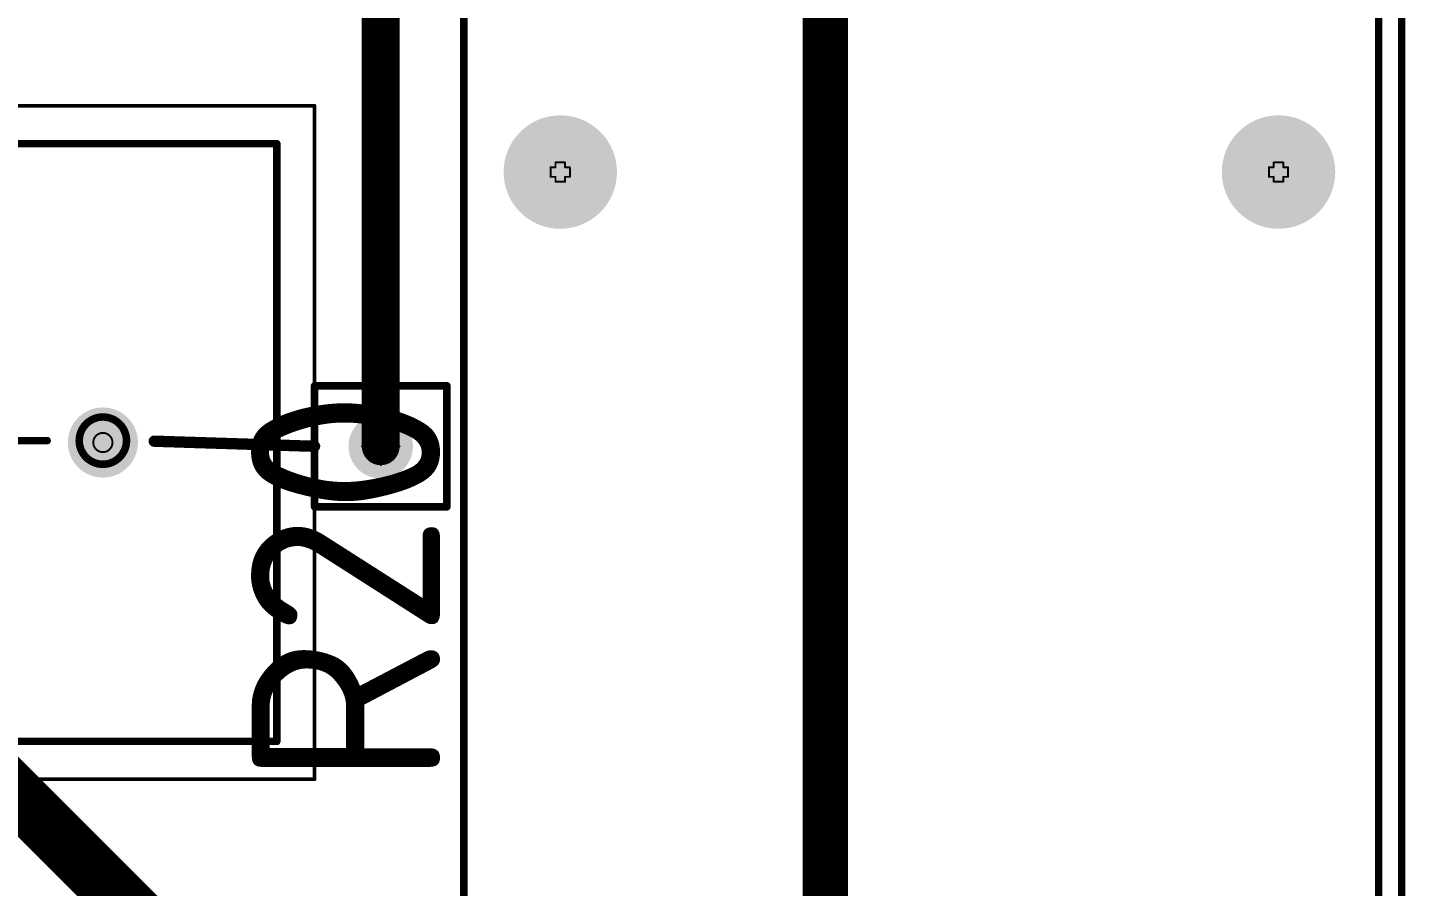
# Model space of a CAD drawing. Header units: millimetres. Extents: x 3219 to 51106, y -14166 to 2063.
# Drawn here: x 5725.13 to 5761.58, y 1834.84 to 1857.54 of the extents above; entities that cross this region are included whole.
import ezdxf

# ---------------------------------------------------------------- set-up
doc = ezdxf.new("R2010")
doc.units = ezdxf.units.MM
doc.layers.get('0').update_dxf_attribs({"lineweight": 53})
for name, color, linetype in [('Bottom Layer', 5, 'Continuous'), ('Bottom Solder', 6, 'Continuous'), ('Drill Drawing', 1, 'Continuous'), ('Mechanical 1', 6, 'Continuous'), ('Mechanical 15', 56, 'Continuous'), ('Multi-Layer', 9, 'Continuous'), ('Top 3D Body', 76, 'Continuous'), ('Top Layer', 1, 'Continuous'), ('Top Overlay', 2, 'Continuous'), ('Top Solder', 216, 'Continuous')]:
    doc.layers.add(name, color=color, linetype=linetype)
doc.styles.add('GOST type B', font='GOST_B.TTF', dxfattribs={"height": 3.5})

# ---------------------------------------------------------------- blocks, each defined once
blk = doc.blocks.new('_2_33__0_5___1PIN_28')
at = {"layer": 'Bottom Layer'}
h = blk.add_hatch(color=5, dxfattribs=at)
edge = h.paths.add_edge_path()
edge.add_arc((0, 0), 0.75, 0, 360)
at = {"layer": 'Bottom Solder'}
h = blk.add_hatch(color=6, dxfattribs=at)
edge = h.paths.add_edge_path()
edge.add_arc((0, 0), 0.852, 0, 360)
at = {"layer": 'Multi-Layer'}
h = blk.add_hatch(color=9, dxfattribs=at)
edge = h.paths.add_edge_path()
edge.add_arc((0, 0), 0.75, 0, 360)
at = {"layer": 'Top Layer'}
h = blk.add_hatch(color=1, dxfattribs=at)
edge = h.paths.add_edge_path()
edge.add_arc((0, 0), 0.75, 0, 360)
at = {"layer": 'Top Solder'}
h = blk.add_hatch(color=216, dxfattribs=at)
edge = h.paths.add_edge_path()
edge.add_arc((0, 0), 0.852, 0, 360)
at = {"layer": 'Mechanical 15'}
for points in [[(0, 0.5, 0.05, 0.05, 0), (0, -0.5, 0.05, 0.05, 0)], [(0.5, 0, 0.05, 0.05, 0), (-0.5, 0, 0.05, 0.05, 0)]]:
    blk.add_lwpolyline(points, format="xyseb", dxfattribs=at)
for points in [[(-0.013, 0.5, 0.025, 0.025, 1), (0.012, 0.5, 0.025, 0.025, 1)], [(-0.513, 0, 0.025, 0.025, 1), (-0.488, 0, 0.025, 0.025, 1)], [(0.487, 0, 0.025, 0.025, 1), (0.512, 0, 0.025, 0.025, 1)], [(-0.013, -0.5, 0.025, 0.025, 1), (0.012, -0.5, 0.025, 0.025, 1)]]:
    blk.add_lwpolyline(points, format="xyseb", close=True, dxfattribs=at)
at = {"layer": 'Top 3D Body'}
for points in [[(-1.75, -1.597, 0.2, 0.2, 0), (-1.75, 1.597, 0.2, 0.2, 0)], [(1.75, 1.597, 0.2, 0.2, 0), (-1.75, 1.597, 0.2, 0.2, 0)], [(1.75, 1.597, 0.2, 0.2, 0), (1.75, -1.597, 0.2, 0.2, 0)], [(1.75, -1.597, 0.2, 0.2, 0), (-1.75, -1.597, 0.2, 0.2, 0)]]:
    blk.add_lwpolyline(points, format="xyseb", dxfattribs=at)
for points in [[(-1.8, 1.597, 0.1, 0.1, 1), (-1.7, 1.597, 0.1, 0.1, 1)], [(-1.8, 1.597, 0.1, 0.1, 1), (-1.7, 1.597, 0.1, 0.1, 1)], [(1.7, 1.597, 0.1, 0.1, 1), (1.8, 1.597, 0.1, 0.1, 1)], [(1.7, 1.597, 0.1, 0.1, 1), (1.8, 1.597, 0.1, 0.1, 1)], [(-1.8, -1.597, 0.1, 0.1, 1), (-1.7, -1.597, 0.1, 0.1, 1)], [(-1.8, -1.597, 0.1, 0.1, 1), (-1.7, -1.597, 0.1, 0.1, 1)], [(1.7, -1.597, 0.1, 0.1, 1), (1.8, -1.597, 0.1, 0.1, 1)], [(1.7, -1.597, 0.1, 0.1, 1), (1.8, -1.597, 0.1, 0.1, 1)]]:
    blk.add_lwpolyline(points, format="xyseb", close=True, dxfattribs=at)
at = {"layer": 'Top Overlay'}
for points in [[(1.75, 1.6, 0.2, 0.2, 0), (-1.75, 1.6, 0.2, 0.2, 0)], [(-1.75, 1.6, 0.2, 0.2, 0), (-1.75, -1.6, 0.2, 0.2, 0)], [(1.75, 1.6, 0.2, 0.2, 0), (1.75, -1.6, 0.2, 0.2, 0)], [(1.75, -1.6, 0.2, 0.2, 0), (-1.75, -1.6, 0.2, 0.2, 0)]]:
    blk.add_lwpolyline(points, format="xyseb", dxfattribs=at)
for points in [[(-1.8, 1.6, 0.1, 0.1, 1), (-1.7, 1.6, 0.1, 0.1, 1)], [(-1.8, 1.6, 0.1, 0.1, 1), (-1.7, 1.6, 0.1, 0.1, 1)], [(1.7, 1.6, 0.1, 0.1, 1), (1.8, 1.6, 0.1, 0.1, 1)], [(1.7, 1.6, 0.1, 0.1, 1), (1.8, 1.6, 0.1, 0.1, 1)], [(-1.8, -1.6, 0.1, 0.1, 1), (-1.7, -1.6, 0.1, 0.1, 1)], [(-1.8, -1.6, 0.1, 0.1, 1), (-1.7, -1.6, 0.1, 0.1, 1)], [(1.7, -1.6, 0.1, 0.1, 1), (1.8, -1.6, 0.1, 0.1, 1)], [(1.7, -1.6, 0.1, 0.1, 1), (1.8, -1.6, 0.1, 0.1, 1)]]:
    blk.add_lwpolyline(points, format="xyseb", close=True, dxfattribs=at)
blk = doc.blocks.new('DAR71210TU_86')
at = {"layer": 'Bottom Layer'}
h = blk.add_hatch(color=5, dxfattribs=at)
edge = h.paths.add_edge_path()
edge.add_arc((50.8, 0), 0.825, 0, 360)
at = {"layer": 'Bottom Solder'}
h = blk.add_hatch(color=6, dxfattribs=at)
edge = h.paths.add_edge_path()
edge.add_arc((50.8, 0), 0.927, 0, 360)
at = {"layer": 'Multi-Layer'}
h = blk.add_hatch(color=9, dxfattribs=at)
edge = h.paths.add_edge_path()
edge.add_arc((50.8, 0), 0.825, 0, 360)
at = {"layer": 'Top Layer'}
h = blk.add_hatch(color=1, dxfattribs=at)
edge = h.paths.add_edge_path()
edge.add_arc((50.8, 0), 0.825, 0, 360)
at = {"layer": 'Top Solder'}
h = blk.add_hatch(color=216, dxfattribs=at)
edge = h.paths.add_edge_path()
edge.add_arc((50.8, 0), 0.927, 0, 360)
at = {"layer": 'Mechanical 15'}
for points in [[(-5.6, 8.9, 0.1, 0.1, 0), (56.4, 8.9, 0.1, 0.1, 0)], [(56.4, 8.9, 0.1, 0.1, 0), (56.4, -8.9, 0.1, 0.1, 0)], [(-5.6, -8.9, 0.1, 0.1, 0), (56.4, -8.9, 0.1, 0.1, 0)]]:
    blk.add_lwpolyline(points, format="xyseb", dxfattribs=at)
for points in [[(56.375, 8.9, 0.05, 0.05, 1), (56.425, 8.9, 0.05, 0.05, 1)], [(56.375, 8.9, 0.05, 0.05, 1), (56.425, 8.9, 0.05, 0.05, 1)], [(56.375, -8.9, 0.05, 0.05, 1), (56.425, -8.9, 0.05, 0.05, 1)], [(56.375, -8.9, 0.05, 0.05, 1), (56.425, -8.9, 0.05, 0.05, 1)]]:
    blk.add_lwpolyline(points, format="xyseb", close=True, dxfattribs=at)
at = {"layer": 'Top 3D Body'}
for points in [[(-4.6, 7.9, 0.1, 0.1, 0), (55.4, 7.9, 0.1, 0.1, 0)], [(55.4, -7.9, 0.1, 0.1, 0), (55.4, 7.9, 0.1, 0.1, 0)], [(-4.6, -7.9, 0.1, 0.1, 0), (55.4, -7.9, 0.1, 0.1, 0)]]:
    blk.add_lwpolyline(points, format="xyseb", dxfattribs=at)
for points in [[(55.375, 7.9, 0.05, 0.05, 1), (55.425, 7.9, 0.05, 0.05, 1)], [(55.375, 7.9, 0.05, 0.05, 1), (55.425, 7.9, 0.05, 0.05, 1)], [(55.375, -7.9, 0.05, 0.05, 1), (55.425, -7.9, 0.05, 0.05, 1)], [(55.375, -7.9, 0.05, 0.05, 1), (55.425, -7.9, 0.05, 0.05, 1)]]:
    blk.add_lwpolyline(points, format="xyseb", close=True, dxfattribs=at)
at = {"layer": 'Top Overlay'}
for points in [[(-4.6, 7.9, 0.2, 0.2, 0), (55.4, 7.9, 0.2, 0.2, 0)], [(55.4, -7.9, 0.2, 0.2, 0), (55.4, 7.9, 0.2, 0.2, 0)], [(24.375, 0.05, 0.2, 0.2, 0), (49.325, 0.05, 0.2, 0.2, 0)], [(-4.6, -7.9, 0.2, 0.2, 0), (55.4, -7.9, 0.2, 0.2, 0)]]:
    blk.add_lwpolyline(points, format="xyseb", dxfattribs=at)
for points in [[(55.35, 7.9, 0.1, 0.1, 1), (55.45, 7.9, 0.1, 0.1, 1)], [(55.35, 7.9, 0.1, 0.1, 1), (55.45, 7.9, 0.1, 0.1, 1)], [(51.425, 0.05, 0.2, 0.2, 1), (50.175, 0.05, 0.2, 0.2, 1)], [(49.275, 0.05, 0.1, 0.1, 1), (49.375, 0.05, 0.1, 0.1, 1)], [(50.125, 0.05, 0.1, 0.1, 1), (50.225, 0.05, 0.1, 0.1, 1)], [(51.375, 0.05, 0.1, 0.1, 1), (51.475, 0.05, 0.1, 0.1, 1)], [(55.35, -7.9, 0.1, 0.1, 1), (55.45, -7.9, 0.1, 0.1, 1)], [(55.35, -7.9, 0.1, 0.1, 1), (55.45, -7.9, 0.1, 0.1, 1)]]:
    blk.add_lwpolyline(points, format="xyseb", close=True, dxfattribs=at)
blk = doc.blocks.new('_____685442_092__2R___91')
at = {"layer": 'Bottom Layer'}
h = blk.add_hatch(color=5, dxfattribs=at)
edge = h.paths.add_edge_path()
edge.add_arc((3, 9.5), 1.5, 0, 360)
h = blk.add_hatch(color=5, dxfattribs=at)
edge = h.paths.add_edge_path()
edge.add_arc((3, -9.5), 1.5, 0, 360)
at = {"layer": 'Multi-Layer'}
h = blk.add_hatch(color=9, dxfattribs=at)
edge = h.paths.add_edge_path()
edge.add_arc((3, 9.5), 1.5, 0, 360)
h = blk.add_hatch(color=9, dxfattribs=at)
edge = h.paths.add_edge_path()
edge.add_arc((3, -9.5), 1.5, 0, 360)
at = {"layer": 'Top Layer'}
h = blk.add_hatch(color=1, dxfattribs=at)
edge = h.paths.add_edge_path()
edge.add_arc((3, 9.5), 1.5, 0, 360)
h = blk.add_hatch(color=1, dxfattribs=at)
edge = h.paths.add_edge_path()
edge.add_arc((3, -9.5), 1.5, 0, 360)
at = {"layer": 'Top Overlay'}
for points in [[(62.85, 12.15, 0.2, 0.2, 0), (-14.85, 12.15, 0.2, 0.2, 0)], [(-14.85, -12.05, 0.2, 0.2, 0), (62.85, -12.05, 0.2, 0.2, 0)]]:
    blk.add_lwpolyline(points, format="xyseb", dxfattribs=at)

msp = doc.modelspace()

# ---------------------------------------------------------------- linework, layer by layer
at = {"layer": 'Bottom Layer'}
msp.add_lwpolyline([(5717.729, 1844.358, 1.5, 1.5, 0), (5728.041, 1834.046, 1.5, 1.5, 0)], format="xyseb", dxfattribs=at)
at = {"layer": 'Drill Drawing'}
for points in [[(5738.967, 1853.596, 0.0508, 0.0508, 0), (5738.967, 1853.85, 0.0508, 0.0508, 0)], [(5738.967, 1853.85, 0.0508, 0.0508, 0), (5739.094, 1853.85, 0.0508, 0.0508, 0)], [(5739.094, 1853.85, 0.0508, 0.0508, 0), (5739.094, 1853.977, 0.0508, 0.0508, 0)], [(5739.094, 1853.977, 0.0508, 0.0508, 0), (5739.348, 1853.977, 0.0508, 0.0508, 0)], [(5739.348, 1853.85, 0.0508, 0.0508, 0), (5739.348, 1853.977, 0.0508, 0.0508, 0)], [(5739.348, 1853.85, 0.0508, 0.0508, 0), (5739.475, 1853.85, 0.0508, 0.0508, 0)], [(5739.475, 1853.596, 0.0508, 0.0508, 0), (5739.475, 1853.85, 0.0508, 0.0508, 0)], [(5757.967, 1853.596, 0.0508, 0.0508, 0), (5757.967, 1853.85, 0.0508, 0.0508, 0)], [(5757.967, 1853.85, 0.0508, 0.0508, 0), (5758.094, 1853.85, 0.0508, 0.0508, 0)], [(5758.094, 1853.85, 0.0508, 0.0508, 0), (5758.094, 1853.977, 0.0508, 0.0508, 0)], [(5758.094, 1853.977, 0.0508, 0.0508, 0), (5758.348, 1853.977, 0.0508, 0.0508, 0)], [(5758.348, 1853.85, 0.0508, 0.0508, 0), (5758.348, 1853.977, 0.0508, 0.0508, 0)], [(5758.348, 1853.85, 0.0508, 0.0508, 0), (5758.475, 1853.85, 0.0508, 0.0508, 0)], [(5758.475, 1853.596, 0.0508, 0.0508, 0), (5758.475, 1853.85, 0.0508, 0.0508, 0)], [(5738.967, 1853.596, 0.0508, 0.0508, 0), (5739.094, 1853.596, 0.0508, 0.0508, 0)], [(5739.094, 1853.469, 0.0508, 0.0508, 0), (5739.094, 1853.596, 0.0508, 0.0508, 0)], [(5739.094, 1853.469, 0.0508, 0.0508, 0), (5739.348, 1853.469, 0.0508, 0.0508, 0)], [(5739.348, 1853.596, 0.0508, 0.0508, 0), (5739.475, 1853.596, 0.0508, 0.0508, 0)], [(5739.348, 1853.469, 0.0508, 0.0508, 0), (5739.348, 1853.596, 0.0508, 0.0508, 0)], [(5757.967, 1853.596, 0.0508, 0.0508, 0), (5758.094, 1853.596, 0.0508, 0.0508, 0)], [(5758.094, 1853.469, 0.0508, 0.0508, 0), (5758.094, 1853.596, 0.0508, 0.0508, 0)], [(5758.094, 1853.469, 0.0508, 0.0508, 0), (5758.348, 1853.469, 0.0508, 0.0508, 0)], [(5758.348, 1853.596, 0.0508, 0.0508, 0), (5758.475, 1853.596, 0.0508, 0.0508, 0)], [(5758.348, 1853.469, 0.0508, 0.0508, 0), (5758.348, 1853.596, 0.0508, 0.0508, 0)], [(5734.217, 1846.727, 0.0508, 0.0508, 0), (5734.725, 1846.727, 0.0508, 0.0508, 0)], [(5734.217, 1846.219, 0.0508, 0.0508, 0), (5734.217, 1846.727, 0.0508, 0.0508, 0)], [(5734.318, 1846.625, 0.0508, 0.0508, 0), (5734.623, 1846.625, 0.0508, 0.0508, 0)], [(5734.318, 1846.321, 0.0508, 0.0508, 0), (5734.318, 1846.625, 0.0508, 0.0508, 0)], [(5734.623, 1846.321, 0.0508, 0.0508, 0), (5734.623, 1846.625, 0.0508, 0.0508, 0)], [(5734.725, 1846.219, 0.0508, 0.0508, 0), (5734.725, 1846.727, 0.0508, 0.0508, 0)], [(5734.217, 1846.219, 0.0508, 0.0508, 0), (5734.725, 1846.219, 0.0508, 0.0508, 0)], [(5734.318, 1846.321, 0.0508, 0.0508, 0), (5734.623, 1846.321, 0.0508, 0.0508, 0)]]:
    msp.add_lwpolyline(points, format="xyseb", dxfattribs=at)
for points in [[(5738.954, 1853.85, 0.0254, 0.0254, 1), (5738.979, 1853.85, 0.0254, 0.0254, 1)], [(5738.954, 1853.85, 0.0254, 0.0254, 1), (5738.979, 1853.85, 0.0254, 0.0254, 1)], [(5739.081, 1853.977, 0.0254, 0.0254, 1), (5739.106, 1853.977, 0.0254, 0.0254, 1)], [(5739.081, 1853.977, 0.0254, 0.0254, 1), (5739.106, 1853.977, 0.0254, 0.0254, 1)], [(5739.081, 1853.85, 0.0254, 0.0254, 1), (5739.106, 1853.85, 0.0254, 0.0254, 1)], [(5739.081, 1853.85, 0.0254, 0.0254, 1), (5739.106, 1853.85, 0.0254, 0.0254, 1)], [(5739.335, 1853.977, 0.0254, 0.0254, 1), (5739.36, 1853.977, 0.0254, 0.0254, 1)], [(5739.335, 1853.977, 0.0254, 0.0254, 1), (5739.36, 1853.977, 0.0254, 0.0254, 1)], [(5739.335, 1853.85, 0.0254, 0.0254, 1), (5739.36, 1853.85, 0.0254, 0.0254, 1)], [(5739.335, 1853.85, 0.0254, 0.0254, 1), (5739.36, 1853.85, 0.0254, 0.0254, 1)], [(5739.462, 1853.85, 0.0254, 0.0254, 1), (5739.487, 1853.85, 0.0254, 0.0254, 1)], [(5739.462, 1853.85, 0.0254, 0.0254, 1), (5739.487, 1853.85, 0.0254, 0.0254, 1)], [(5757.954, 1853.85, 0.0254, 0.0254, 1), (5757.979, 1853.85, 0.0254, 0.0254, 1)], [(5757.954, 1853.85, 0.0254, 0.0254, 1), (5757.979, 1853.85, 0.0254, 0.0254, 1)], [(5758.081, 1853.977, 0.0254, 0.0254, 1), (5758.106, 1853.977, 0.0254, 0.0254, 1)], [(5758.081, 1853.977, 0.0254, 0.0254, 1), (5758.106, 1853.977, 0.0254, 0.0254, 1)], [(5758.081, 1853.85, 0.0254, 0.0254, 1), (5758.106, 1853.85, 0.0254, 0.0254, 1)], [(5758.081, 1853.85, 0.0254, 0.0254, 1), (5758.106, 1853.85, 0.0254, 0.0254, 1)], [(5758.335, 1853.977, 0.0254, 0.0254, 1), (5758.36, 1853.977, 0.0254, 0.0254, 1)], [(5758.335, 1853.977, 0.0254, 0.0254, 1), (5758.36, 1853.977, 0.0254, 0.0254, 1)], [(5758.335, 1853.85, 0.0254, 0.0254, 1), (5758.36, 1853.85, 0.0254, 0.0254, 1)], [(5758.335, 1853.85, 0.0254, 0.0254, 1), (5758.36, 1853.85, 0.0254, 0.0254, 1)], [(5758.462, 1853.85, 0.0254, 0.0254, 1), (5758.487, 1853.85, 0.0254, 0.0254, 1)], [(5758.462, 1853.85, 0.0254, 0.0254, 1), (5758.487, 1853.85, 0.0254, 0.0254, 1)], [(5738.954, 1853.596, 0.0254, 0.0254, 1), (5738.979, 1853.596, 0.0254, 0.0254, 1)], [(5738.954, 1853.596, 0.0254, 0.0254, 1), (5738.979, 1853.596, 0.0254, 0.0254, 1)], [(5739.081, 1853.596, 0.0254, 0.0254, 1), (5739.106, 1853.596, 0.0254, 0.0254, 1)], [(5739.081, 1853.596, 0.0254, 0.0254, 1), (5739.106, 1853.596, 0.0254, 0.0254, 1)], [(5739.081, 1853.469, 0.0254, 0.0254, 1), (5739.106, 1853.469, 0.0254, 0.0254, 1)], [(5739.081, 1853.469, 0.0254, 0.0254, 1), (5739.106, 1853.469, 0.0254, 0.0254, 1)], [(5739.335, 1853.596, 0.0254, 0.0254, 1), (5739.36, 1853.596, 0.0254, 0.0254, 1)], [(5739.335, 1853.596, 0.0254, 0.0254, 1), (5739.36, 1853.596, 0.0254, 0.0254, 1)], [(5739.335, 1853.469, 0.0254, 0.0254, 1), (5739.36, 1853.469, 0.0254, 0.0254, 1)], [(5739.335, 1853.469, 0.0254, 0.0254, 1), (5739.36, 1853.469, 0.0254, 0.0254, 1)], [(5739.462, 1853.596, 0.0254, 0.0254, 1), (5739.487, 1853.596, 0.0254, 0.0254, 1)], [(5739.462, 1853.596, 0.0254, 0.0254, 1), (5739.487, 1853.596, 0.0254, 0.0254, 1)], [(5757.954, 1853.596, 0.0254, 0.0254, 1), (5757.979, 1853.596, 0.0254, 0.0254, 1)], [(5757.954, 1853.596, 0.0254, 0.0254, 1), (5757.979, 1853.596, 0.0254, 0.0254, 1)], [(5758.081, 1853.596, 0.0254, 0.0254, 1), (5758.106, 1853.596, 0.0254, 0.0254, 1)], [(5758.081, 1853.596, 0.0254, 0.0254, 1), (5758.106, 1853.596, 0.0254, 0.0254, 1)], [(5758.081, 1853.469, 0.0254, 0.0254, 1), (5758.106, 1853.469, 0.0254, 0.0254, 1)], [(5758.081, 1853.469, 0.0254, 0.0254, 1), (5758.106, 1853.469, 0.0254, 0.0254, 1)], [(5758.335, 1853.596, 0.0254, 0.0254, 1), (5758.36, 1853.596, 0.0254, 0.0254, 1)], [(5758.335, 1853.596, 0.0254, 0.0254, 1), (5758.36, 1853.596, 0.0254, 0.0254, 1)], [(5758.335, 1853.469, 0.0254, 0.0254, 1), (5758.36, 1853.469, 0.0254, 0.0254, 1)], [(5758.335, 1853.469, 0.0254, 0.0254, 1), (5758.36, 1853.469, 0.0254, 0.0254, 1)], [(5758.462, 1853.596, 0.0254, 0.0254, 1), (5758.487, 1853.596, 0.0254, 0.0254, 1)], [(5758.462, 1853.596, 0.0254, 0.0254, 1), (5758.487, 1853.596, 0.0254, 0.0254, 1)], [(5727.375, 1846.573, 0.0508, 0.0508, 1), (5726.867, 1846.573, 0.0508, 0.0508, 1)], [(5726.854, 1846.573, 0.0254, 0.0254, 1), (5726.879, 1846.573, 0.0254, 0.0254, 1)], [(5727.362, 1846.573, 0.0254, 0.0254, 1), (5727.387, 1846.573, 0.0254, 0.0254, 1)], [(5734.204, 1846.727, 0.0254, 0.0254, 1), (5734.229, 1846.727, 0.0254, 0.0254, 1)], [(5734.204, 1846.727, 0.0254, 0.0254, 1), (5734.229, 1846.727, 0.0254, 0.0254, 1)], [(5734.305, 1846.625, 0.0254, 0.0254, 1), (5734.331, 1846.625, 0.0254, 0.0254, 1)], [(5734.305, 1846.625, 0.0254, 0.0254, 1), (5734.331, 1846.625, 0.0254, 0.0254, 1)], [(5734.61, 1846.625, 0.0254, 0.0254, 1), (5734.636, 1846.625, 0.0254, 0.0254, 1)], [(5734.61, 1846.625, 0.0254, 0.0254, 1), (5734.636, 1846.625, 0.0254, 0.0254, 1)], [(5734.712, 1846.727, 0.0254, 0.0254, 1), (5734.737, 1846.727, 0.0254, 0.0254, 1)], [(5734.712, 1846.727, 0.0254, 0.0254, 1), (5734.737, 1846.727, 0.0254, 0.0254, 1)], [(5734.204, 1846.219, 0.0254, 0.0254, 1), (5734.229, 1846.219, 0.0254, 0.0254, 1)], [(5734.204, 1846.219, 0.0254, 0.0254, 1), (5734.229, 1846.219, 0.0254, 0.0254, 1)], [(5734.305, 1846.321, 0.0254, 0.0254, 1), (5734.331, 1846.321, 0.0254, 0.0254, 1)], [(5734.305, 1846.321, 0.0254, 0.0254, 1), (5734.331, 1846.321, 0.0254, 0.0254, 1)], [(5734.61, 1846.321, 0.0254, 0.0254, 1), (5734.636, 1846.321, 0.0254, 0.0254, 1)], [(5734.61, 1846.321, 0.0254, 0.0254, 1), (5734.636, 1846.321, 0.0254, 0.0254, 1)], [(5734.712, 1846.219, 0.0254, 0.0254, 1), (5734.737, 1846.219, 0.0254, 0.0254, 1)], [(5734.712, 1846.219, 0.0254, 0.0254, 1), (5734.737, 1846.219, 0.0254, 0.0254, 1)]]:
    msp.add_lwpolyline(points, format="xyseb", close=True, dxfattribs=at)
at = {"layer": 'Mechanical 1'}
msp.add_lwpolyline([(5761.479, 1760.358, 0.2, 0.2, 0), (5761.479, 1990.358, 0.2, 0.2, 0)], format="xyseb", dxfattribs=at)
at = {"layer": 'Top Layer'}
for points in [[(5734.471, 1846.473, 1, 1, 0), (5734.471, 1872.116, 1, 1, 0)], [(5746.229, 1799.333, 1.2, 1.2, 0), (5746.229, 1866.608, 1.2, 1.2, 0)]]:
    msp.add_lwpolyline(points, format="xyseb", dxfattribs=at)
msp.add_lwpolyline([(5734.221, 1846.473, 0.5, 0.5, 1), (5734.721, 1846.473, 0.5, 0.5, 1)], format="xyseb", close=True, dxfattribs=at)
at = {"layer": 'Top Overlay'}
msp.add_lwpolyline([(5728.479, 1846.608, 0.3, 0.3, 0), (5732.721, 1846.473, 0.3, 0.3, 0)], format="xyseb", dxfattribs=at)
for points in [[(5728.404, 1846.608, 0.15, 0.15, 1), (5728.554, 1846.608, 0.15, 0.15, 1)], [(5732.646, 1846.473, 0.15, 0.15, 1), (5732.796, 1846.473, 0.15, 0.15, 1)]]:
    msp.add_lwpolyline(points, format="xyseb", close=True, dxfattribs=at)

# ---------------------------------------------------------------- block references
for name, p, rotation in [('_____685442_092__2R___91', (5748.721, 1856.723), 270), ('_2_33__0_5___1PIN_28', (5734.471, 1846.473), 180)]:
    msp.add_blockref(name, p, dxfattribs=dict(rotation=rotation))
msp.add_blockref('DAR71210TU_86', (5676.321, 1846.573))

# ---------------------------------------------------------------- texts
at = {"layer": 'Top Overlay', "style": 'GOST type B'}
msp.add_text('R20', height=5, rotation=90, dxfattribs=at).set_placement((5736.04, 1837.487))

doc.saveas('drawing.dxf')
